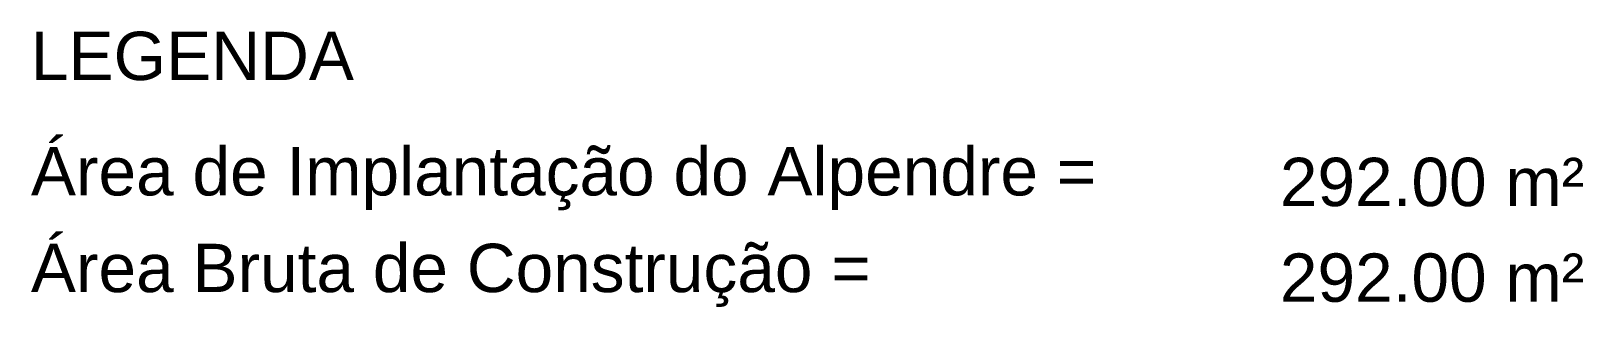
# Model space of a CAD drawing. Header units: millimetres. Extents: x 3638.9 to 3686.5, y 1948.8 to 1978.
# Drawn here: x 3678.44 to 3686.45, y 1969.7 to 1971.12 of the extents above; entities that cross this region are included whole.
import ezdxf

# ---------------------------------------------------------------- set-up
doc = ezdxf.new("R2010")
doc.units = ezdxf.units.MM
doc.layers.add('Texto', color=51, linetype='Continuous')
doc.styles.get("Standard").update_dxf_attribs({"font": 'arial.ttf'})

msp = doc.modelspace()

# ---------------------------------------------------------------- texts
at = {"layer": 'Texto', "char_height": 0.25}
for s, insert, width, attachment_point in [('LEGENDA ', (3678.4351, 1971.1206), 3.873506, 1), ('\\pt0.5;Área de Implantação do Alpendre =', (3678.4351, 1970.524), 5.912059, 1), ('292.00 m²', (3686.4598, 1970.4688), 2.009199, 3), ('Área Bruta de Construção =', (3678.4351, 1970.024), 4.645567, 1), ('292.00 m²', (3686.4598, 1969.9739), 2.009199, 3)]:
    msp.add_mtext(s, dxfattribs=dict(at, insert=insert, width=width, attachment_point=attachment_point))

doc.saveas('drawing.dxf')
